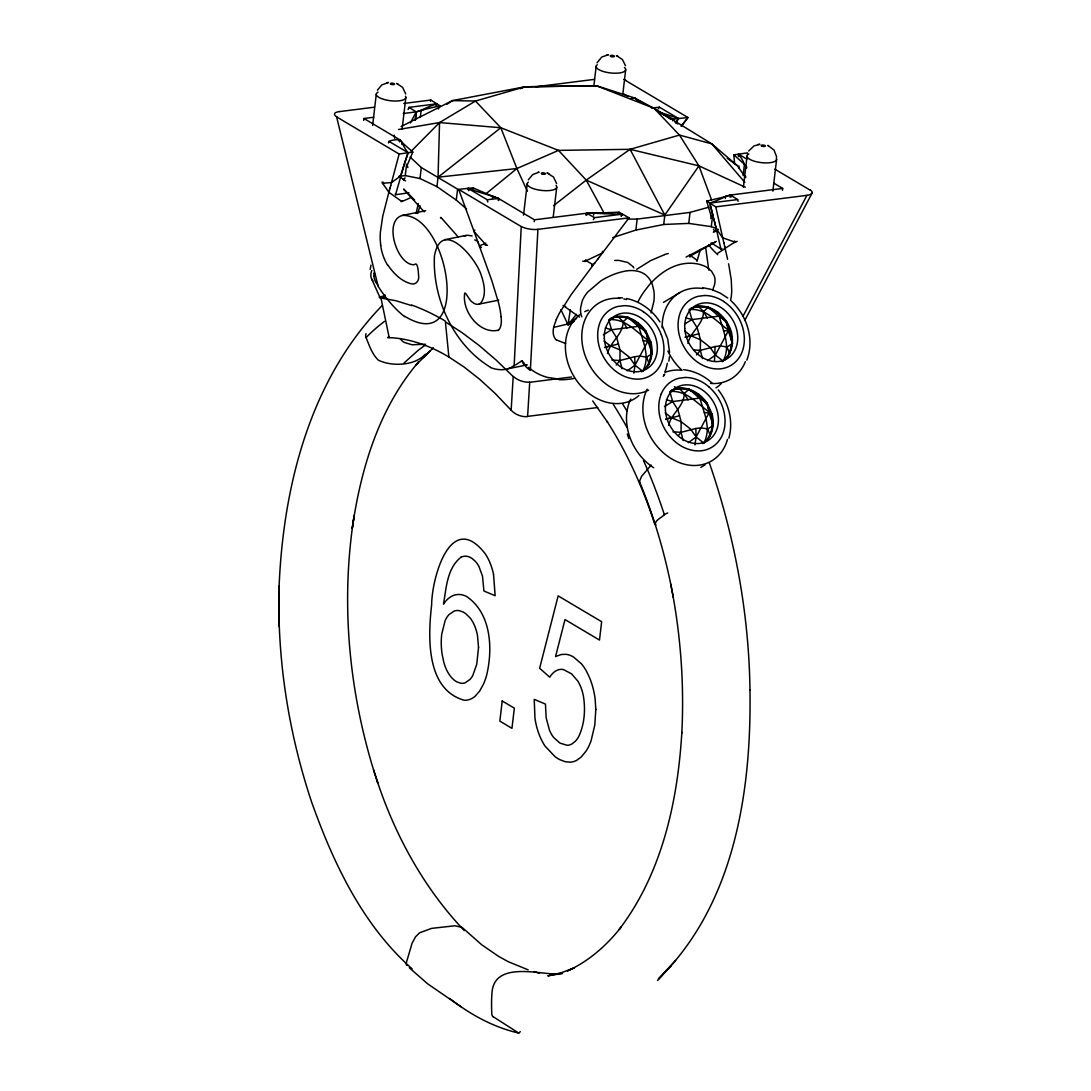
<?xml version="1.0" encoding="UTF-8"?>
<svg xmlns="http://www.w3.org/2000/svg" width="1091" height="1091" viewBox="0 0 1091 1091"><rect width="100%" height="100%" fill="white"/><g stroke="black" fill="none" stroke-linecap="round" stroke-linejoin="round"><path stroke-width="1.5" d="M622.075 368.758L619.947 360.521L620.029 349.897L616.81 338.046L611.574 329.741L608.669 319.731C626.711 317.972 637.594 333.846 650.986 342.301C653.454 352.488 651.777 364.803 642.694 371.267L635.003 365.185L629.575 357.357L620.029 349.897L610.237 345.847L604.141 341.06M683.184 440.559L681.057 432.322L681.139 421.699L677.92 409.834L672.683 401.543L669.779 391.533C687.821 389.773 698.704 405.647 712.096 414.089C714.687 424.576 712.709 437.573 702.849 443.628M702.468 358.598L700.354 350.347L700.436 339.737L697.217 327.873L691.98 319.581L689.076 309.571C707.104 307.812 718.001 323.686 731.393 332.128C733.984 342.615 732.006 355.611 722.147 361.666L724.806 359.703M584.762 261.431L585.853 259.74M749.953 690.098C751.563 791.889 734.379 904.657 658.378 979.022L675.602 960.489M279.091 586.644C283.265 485.809 310.076 379.845 382.218 305.48M278.819 600.118L279.091 585.99C276.964 659.073 288.474 732.416 311.521 801.749C333.273 863.022 362.717 925.345 412.18 968.876M745.617 177.642L737.325 165.655L711.837 143.889L654.123 108.364L634.471 97.917L596.436 85.739L524.866 86.803L475.471 101.04L439.55 122.574L438.05 177.206L436.945 186.643L456.297 200.103L466.621 208.981M747.417 154.186L747.458 152.89L733.807 154.84L734.707 164.482M717.592 253.357L725.133 248.393A89.339 58.082 -42.9 0 1 729.388 245.557L734.966 242.12L722.624 237.783L716.842 229.574L713.337 232.274M641.74 371.84C666.846 352.748 638.658 305.835 609.992 318.927A30.889 24.752 58.9 0 1 614.342 317.399M705.522 441.664L704.963 442.005C726.347 421.249 698.772 378.263 671.101 390.728M724.26 360.044C745.644 339.287 718.069 296.302 690.398 308.767C707.609 299.711 726.947 315.449 731.393 332.128L730.438 332.714M511.147 410.175L513.206 376.572L496.173 360.098L479.085 345.452L462.107 332.687L445.401 321.859L448.892 357.03L463.893 366.89L479.576 379.204L494.905 393.21L511.147 410.175A12.928 7.569 22.4 0 0 527.717 416.53M370.176 269.395L370.995 265.113M376.3 94.14L372.631 125.424M363.698 120.365L363.93 118.496L373.763 117.255M399.606 141.857L399.851 139.839L363.93 118.496M402.088 129.284L405.838 97.508M401.952 144.517C402.988 137.684 392.651 139.689 389.01 141.394L388.464 142.948M402.334 175.951L405.266 175.596L406.575 164.373M415.207 120.078L416.162 112.046L410.38 122.969M415.426 119.955L416.367 111.855L421.126 110.382A173.155 57.509 6.7 0 1 436.836 103.836L436.441 104.777M420.294 117.46L421.126 110.382M436.945 186.643L420.008 178.542L421.303 167.55L410.175 157.077M456.297 200.103L457.593 189.125L421.303 167.55M492.436 198.276L492.668 196.257A173.155 57.523 6.7 0 1 468.066 188.361L468.625 190.339M498.273 200.485L498.519 198.467A162.995 54.141 6.7 0 1 489.545 195.003L472.989 187.829L458.684 189.398L477.776 241.656M523.544 215.118L527.198 183.82M534.222 221.691L534.44 219.809L498.519 198.467L492.668 196.257M553.192 217.286L556.737 187.188M593.845 86.107L596.15 66.346M586.726 215.2L586.972 213.168L593.804 213.14A173.155 57.523 6.7 0 0 622.456 214.136L621.352 215.827M593.559 215.159L593.804 213.14M622.729 94.794L625.688 69.715M612.719 237.593L635.862 230.078L637.158 219.086L690.03 212.404L709.014 207.14M635.862 230.078L663.71 224.487L664.814 215.05L698.936 165.859L679.461 135.079L654.123 108.364L596.436 85.739L524.866 86.803L452.438 100.604L401.12 126.529M663.71 224.487L688.748 223.396L690.03 212.404M715.969 228.292L711.305 226.669L712.437 217.041M725.392 198.494L725.624 196.462L730.179 195.071L782.697 188.429L782.479 190.311M729.934 197.089L730.179 195.071M743.135 175.556L744.43 164.427A173.155 57.523 6.7 0 0 738.457 154.254M743.394 187.311L747.062 156.013M745.576 177.192L745.698 176.183M746.653 168.082L744.43 164.427M776.601 159.381L772.851 191.17M738.075 201.29L737.639 199.571L730.397 195.003A163.582 54.332 6.7 0 1 722.883 197.239L706.654 201.112L711.114 215.868L710.787 218.527M700.381 249.444L696.944 261.431M668.878 361.135L669.424 356.866M633.857 373.122L635.003 365.185L634.703 356.702L639.831 356.061L646.595 357.152L652.104 353.729L647.945 341.074L646.022 331.35C638.535 320.345 623.506 311.944 610.551 318.599M694.953 444.91L696.113 436.986L695.813 428.504L700.94 427.849L707.704 428.94L713.214 425.531L709.055 412.875L707.118 403.152C699.645 392.146 684.616 383.746 671.661 390.387M714.482 361.366L715.11 346.543L720.237 345.888L727.001 346.979L732.511 343.57L728.338 330.914L726.415 321.19L718.628 316.213L708.414 307.13L707.459 307.703M570.348 309.789L568.002 324.75L573.88 321.354M416.148 213.304L418.262 203.54M406.275 962.971L412.071 943.265L415.576 936.76L419.64 932.791L431.6 928.373L454.906 925.768L462.093 927.405L481.69 944.765L498.642 956.412L508.433 961.771L528.153 969.858M730.534 300.366L731.134 297.379A70.11 45.59 -42.9 0 0 731.734 290.833L731.27 279.76L728.911 265.495M728.87 438.159C733.547 421.549 728.829 403.275 718.273 389.882M408.893 192.807L395.542 194.73L404.72 162.845M407.843 167.496L407.202 165.15L412.821 152.072L399.156 154.036L390.673 185.743M417.73 213.495L419.994 205.654M389.023 191.675L382.736 216.223L380.377 232.192A70.11 32.512 67.9 0 0 380.2 238.806L380.677 245.148M389.46 190.107L390.033 188.007M389.187 191.061L389.528 189.848M389.01 191.702L389.228 190.911M642.694 371.267C651.395 355.011 641.14 338.455 637.949 322.581L636.994 323.154M717.401 312.981L718.355 312.408C721.533 328.296 731.802 344.851 723.101 361.094L715.41 355.025L709.982 347.183L700.436 339.737L690.644 335.673L684.534 330.9M698.104 394.942L699.058 394.369C702.249 410.257 712.505 426.813 703.804 443.055L696.113 436.986L690.685 429.158L681.139 421.699L671.347 417.635L665.237 412.862M389.896 188.525L390.714 185.565M402.511 178.733L400.247 177.069L401.174 174.001M401.352 173.401L403.629 166.173M403.847 165.505L404.27 164.182M404.938 162.177L408.116 152.74A173.155 57.523 6.7 0 1 402.252 142.526M404.475 163.568L407.884 153.422M746.817 360.18C754.74 339.669 747.049 315.599 731.243 301.007M651.041 312.912L653.85 301.471A60.032 39.031 -42.9 0 0 653.836 290.642L652.432 284.806A53.486 34.776 -42.9 0 0 650.754 281.069A49.845 32.403 -42.9 0 0 648.804 278.123C642.94 270.35 632.139 269.382 623.316 271.523A58.941 38.321 -42.9 0 0 610.196 275.9L605.573 278.15A52.463 34.107 -42.9 0 0 600.718 280.987L587.654 292.115A24.043 15.629 -42.9 0 0 582.103 301.28L580.576 308.207A31.039 20.184 -42.9 0 0 581.858 316.84M430.413 101.286L430.85 100.045L439.891 105.759L438.337 109.073M607.523 353.511C610.196 341.66 623.029 334.651 623.179 321.695L628.021 317.29L638.221 326.373L646.022 331.35L650.986 342.301L650.045 342.874M687.916 343.351C690.603 331.487 703.422 324.491 703.572 311.535L708.414 307.13M668.633 425.313C671.306 413.448 684.139 406.452 684.275 393.496L689.117 389.092L699.331 398.174L707.118 403.152L712.096 414.089L711.141 414.675M425.354 354.234C414.989 365.73 392.119 366.849 378.427 360.194C372.017 354.18 369.317 345.492 366.071 337.555A5.796 4.378 44.8 0 1 366.058 333.696M435.909 106.072L436.836 103.836L408.989 107.354L408.089 109.523M597.063 62.855L601.632 57.141L608.396 54.659L607.673 54.755M556.342 319.472L554.173 325.582A23.757 15.451 -42.9 0 0 556.655 340.406M712.559 290.411L714.605 284.533A24.043 15.629 -42.9 0 0 714.319 276.105L711.496 271.168L707.159 267.54A52.463 34.107 -42.9 0 0 703.681 265.754L700.095 264.527A58.941 38.321 -42.9 0 0 688.666 263.245C676.843 263.599 665.81 269.382 657.068 277.087A49.845 32.403 -42.9 0 0 653.141 280.769A53.486 34.776 -42.9 0 0 649.009 285.242L643.881 291.897A60.032 39.031 -42.9 0 0 638.29 301.225M486.45 245.052L485.263 244.098L485.754 243.061M377.404 90.198L381.782 84.934L388.532 82.452L387.21 82.657M528.303 179.865L532.694 174.601L538.736 172.228M399.142 141.203L399.838 139.839M599.014 257.503L629.057 217.832L618.992 212.186L597.718 213.059A163.445 54.291 6.7 0 1 586.631 213.181L585.703 214.927M743.107 316.035L806.931 195.344A12.083 4.119 5.9 0 0 810.327 190.025M745.003 319.977L811.99 193.284M402.756 179.074L403.943 179.783L405.006 177.806M474.844 229.996L474.012 231.497L485.263 244.098M650.986 342.301L647.931 341.047L635.003 365.185L627.23 370.872M731.393 332.128L728.338 330.887L715.41 355.025L707.636 360.698M712.096 414.089L709.041 412.848L696.113 436.986L688.339 442.66M685.871 120.242L681.179 126.351L687.944 117.514L673.638 119.096L672.642 120.787M618.992 212.186L617.765 214.286M664.051 375.113L664.678 374.077L663.273 376.368M748.685 151.035L753.963 145.935L759.868 144.271M621.147 216.141L622.456 214.136L594.609 217.654L593.327 219.591M675.67 122.806L678.561 118.551L659.441 107.191L658.35 108.827M676.297 121.892L678.561 118.551A173.155 57.523 6.7 0 0 658.828 112.073M686.553 119.342L687.944 117.514L625.375 80.339M593.749 264.363L571.329 294.393L559.738 312.572A70.11 45.59 -42.9 0 0 556.328 319.472M597.541 259.426L599.054 257.449M594.513 263.367L597.841 259.017M591.649 265.604L594.95 262.808M576.471 314.344L568.002 324.75L560.924 309.653M616.21 365.035L619.947 360.521L634.703 356.702M696.617 354.875L700.354 350.347L715.11 346.543M678.261 435.704L681.057 432.322L695.813 428.504M669.397 967.403L671.142 965.453L657.614 980.454M651.191 465.052L641.603 476.317L639.435 481.526A12.015 4.35 -22.6 0 0 639.953 482.413M411.252 151.172L439.55 122.574L500.824 127.756L558.497 150.381L630.08 149.317L698.936 165.859L745.289 187.216M404.106 362.935L417.744 350.716A326.686 184.215 82.8 0 1 424.958 345.383M422.885 357.834L430.127 350.975M449.683 998.415A388.451 218.964 82.8 0 0 518.743 1033.082L520.312 1031.663M433.413 347.77L416.23 364.694L418.521 362.007C378.863 408.389 360.766 469.062 352.243 528.48L354.193 515.47C340.597 600.691 348.534 688.857 373.954 771.16L373.64 770.191L377.718 782.683L373.64 770.191M576.553 318.517L566.215 324.422L553.723 327.355M485.85 193.884L516.902 168.532L558.497 150.381L586.235 180.11L604.305 213.454M718.26 229.615L714.878 231.128M446.792 104.327L452.438 100.604L475.471 101.04L500.824 127.756L438.05 177.206L516.902 168.532L527.376 191.211M553.601 205.654L586.235 180.11L630.08 149.317L679.461 135.079L711.837 143.889L744.853 182.374M667.76 512.975A5.796 1.541 -18 0 0 664.364 514.72C662.032 517.379 653.073 521.293 655.868 525.166M383.473 182.279L382.505 183.029L383.555 183.915M714.7 231.237L713.459 229.287M399.497 175.869L399.715 176.66L391.574 182.511L382.546 183.302L386.132 188.279A89.517 41.499 67.9 0 1 388.846 192.289L401.311 201.153L402.565 200.812M636.68 269.327L650.85 260.504L664.555 254.667M574.889 319.895L568.002 324.75L573.852 321.3M387.564 337.487L388.955 337.133M515.552 364.967L521.866 360.835L524.212 363.248M497.878 330.259C479.972 334.31 462.243 311.944 464.589 294.202C464.411 289.006 469.785 301.607 472.553 302.262C474.708 304.348 478.594 305.466 480.858 302.916C486.6 295.17 484.254 284.246 481.417 275.832C476.753 258.717 441.705 216.754 434.436 255.908C432.268 298.348 453.542 345.001 490.405 367.217M514.134 365.908L521.253 226.573L458.684 189.398M461.029 557.201C447.037 568.111 446.274 588.063 443.505 604.155C447.01 598.591 453.024 593.804 459.966 594.527A46.763 26.361 82.8 0 1 466.362 596.354C491.305 612.978 493.077 648.831 486.559 675.506A60.714 34.23 82.8 0 1 483.518 684.03L479.59 691.176L475.062 696.303A45.263 25.516 82.8 0 1 469.948 699.345A46.64 26.293 82.8 0 1 464.398 700.299C425.708 689.498 427.999 636.653 431.641 604.809C431.831 577.562 450.869 509.347 485.222 553.778A40.64 22.911 82.8 0 1 493.527 574.371M464.316 236.174L467.507 235.22L472.13 235.942M734.338 242.529L735.225 241.97L734.529 240.947M603.364 334.76L611.574 329.741L638.221 326.373M685.134 323.754L691.98 319.581L718.628 316.213M664.474 406.548L672.683 401.543L699.331 398.174M616.783 316.867L617.738 316.295L623.179 321.695L626.93 328.105M627.066 317.863L628.021 317.29M663.451 302.425L679.829 292.552M645.067 331.923L646.022 331.35M697.19 306.707L698.145 306.135L703.572 311.535L707.323 317.945M651.15 354.302L652.104 353.729M648.231 364.476L649.186 363.903L646.595 357.152M725.46 321.763L726.415 321.19M731.556 344.142L732.511 343.57M728.638 354.302L729.593 353.729L727.001 346.979M677.893 388.669L678.847 388.096L684.275 393.496L688.039 399.906M688.176 389.664L689.117 389.092M706.177 403.725L707.118 403.152M712.259 426.104L713.214 425.531M709.341 436.264L710.296 435.691L707.704 428.94M700.845 467.384L704.936 464.916M721.942 248.434L720.906 249.034L711.127 242.829M716.842 229.574L717.728 229.069M689.635 256.44L714.85 242.284M686.034 257.094L716.296 241.397M585.84 260.858L602.491 252.976L602.423 251.312M520.243 88.726L524.866 86.803M484.486 243.866L481.567 244.984A89.517 41.499 67.9 0 0 479.413 246.102L481.486 247.493M610.237 345.82L604.591 347.47L618.42 343.965M690.63 335.646L684.998 337.296L698.826 333.805M665.701 419.258L679.529 415.766M665.701 419.271L671.347 417.635M423.69 109.659L439.891 105.759M712.028 215.663L711.114 215.868M387.564 264.704C393.401 273.159 401.283 281.533 411.634 283.878C415.78 284.874 418.944 280.919 418.726 277.046C418.344 274.1 418.317 260.626 414.239 264.704C397.397 265.918 382.764 220.655 402.415 215.418L425.695 210.713M445.087 239.638L466.293 235.356M479.167 304.075L498.71 300.134M507.615 368.84L526.898 364.953M631.28 98.545L634.471 97.917L644.426 104.136M398.501 129.502L439.55 122.574M402.415 215.418C448.933 213.413 472.88 357.548 404.693 316.281M607.06 54.85L607.864 54.741M538.108 172.323L538.913 172.201M757.972 144.53L759.295 144.326M562.397 973.431L547.818 975.872L561.32 972.736L574.507 967.799L567.388 970.963C588.745 961.321 606.719 945.392 621.134 927.105L619.156 929.532C662.019 873.373 677.702 801.476 681.861 732.225L681.807 733.057C684.371 683.184 680.552 633.012 670.733 584.053L673.229 597.104L673.079 596.368M339.696 111.568L373.872 107.259M403.779 103.468L430.85 100.045M536.076 86.748L594.472 79.357M403.261 113.519L416.367 111.855M534.44 219.809L586.972 213.168M713.719 218.623L709.791 203.09L737.639 199.571M629.057 217.832L537.918 229.355L530.431 368.922L528.521 367.312M706.654 201.112L715.778 206.867L806.931 195.344M714.291 231.565L716.037 231.347M571.534 376.995L529.708 382.286L527.608 416.38L597.745 407.516M425.49 344.251L412.003 344.77L404.243 342.41A12.015 9.505 54.9 0 1 401.42 340.106L400.165 338.633M651.641 108.05L659.441 107.191M468.721 190.693L468.066 188.361L487.186 199.721L498.532 198.48L498.832 200.43M562.547 973.363L550.341 974.522L558.292 974.113C539.636 974.44 496.037 961.43 492.164 990.846C491.4 998.47 491.468 1006.147 491.782 1013.784A3.955 3.205 -77 0 0 493.187 1016.771M704.431 295.511L698.24 296.288A38.826 31.121 58.9 0 0 682.611 307.88A37.189 29.812 58.9 0 0 680.457 312.162A39.235 31.448 58.9 0 0 678.752 332.646A37.026 29.675 58.9 0 0 680.689 339.792A39.221 31.434 58.9 0 0 693.058 358.489A37.026 29.675 58.9 0 0 698.813 363.003A39.208 31.421 58.9 0 0 718.001 368.963A37.08 29.716 58.9 0 0 724.192 368.185A39.208 31.421 58.9 0 0 738.962 357.916A37.026 29.675 58.9 0 0 741.975 352.325A39.221 31.434 58.9 0 0 743.667 331.828A37.026 29.675 58.9 0 0 741.744 324.682A39.126 31.353 58.9 0 0 727.997 304.757A37.189 29.812 58.9 0 0 723.619 301.471M685.134 377.472L678.943 378.25A38.826 31.121 58.9 0 0 663.314 389.842A37.189 29.812 58.9 0 0 661.16 394.124M627.257 219.141L637.158 219.086M448.892 357.03C430.522 345.888 408.798 337.992 387.605 337.583M618.392 297.693L622.497 297.87M723.606 330.668L728.338 330.9M643.213 340.842L647.931 341.06M704.309 412.63L709.041 412.862M693.862 349.966L700.354 350.347M611.833 360.03L619.947 360.521M672.942 431.831L681.057 432.322M559.288 379.177L548.35 377.541M688.748 223.396L711.305 226.669M702.904 287.71L711.223 289.415M683.607 369.672C694.162 370.899 704.186 375.74 711.959 382.968M565.724 343.57L556.956 340.119M405.266 175.596L420.008 178.542M534.154 971.535L539.445 973.363M525.166 364.994L525.589 365.076A168.259 22.966 -80.8 0 0 526.885 365.062M626.657 298.511C640.376 301.361 652.336 310.28 659.932 321.94M685.707 317.808L691.98 319.581M605.314 327.982L611.574 329.741M666.41 399.783L672.683 401.543M565.588 306.516L563.447 305.644M546.973 172.883L553.505 177.042L556.642 183.643M411.757 305.63L395.951 300.748L380.964 297.993L389.214 337.719M712.205 289.756L720.196 293.111L727.752 298.007M405.729 93.976L402.593 87.362L396.592 83.393M617.711 56.105L616.456 55.6L622.456 59.569L625.498 65.692M768.023 145.539L774.092 150.149L776.656 156.995M767.859 145.471L768.61 145.771M397.097 83.598L397.847 83.898M547.505 173.06L548.759 173.564M660.914 113.491L661.855 113.887M662.796 114.296L664.364 114.964M664.992 115.237L673.638 119.096M586.235 180.11L664.814 215.05L630.08 149.317M586.494 260.899L590.381 263.136A89.339 58.082 -42.9 0 1 593.218 265.072M586.631 213.181L594.609 217.654M774.842 169.16L810.027 190.066M746.871 159.136L738.498 154.172L738.58 156.586M623.411 93.771L627.898 96.444M773.724 183.083L782.697 188.429M389.01 141.394L408.116 152.74M399.156 154.036L336.587 116.86L377.895 285.406L376.245 282.474M399.061 176.347L400.247 177.069M408.989 107.354L416.216 111.923A164.646 54.686 6.7 0 1 423.703 109.673M493.214 1016.73L518.743 1033.082M654.123 108.364L670.815 119.369M674.988 122.124L677.77 123.951M460.934 1006.72L427.672 983.837L409.234 967.717M689.935 255.144L696.713 259.999M405.525 180.915L403.902 179.742M563.174 305.48L579.457 317.14M403.943 179.783L402.92 179.033M727.22 158.277L737.325 165.655M403.711 179.606L402.606 178.801M530.308 368.826L530.376 368.881A98.435 63.974 -42.8 0 0 548.296 377.622M634.471 97.917L638.371 101.108M733.807 154.84L742.998 162.968A163.214 54.209 6.7 0 1 746.79 167.087M412.821 152.072L403.165 143.494A159.654 53.036 6.7 0 1 399.838 139.839M374.049 276.078L374.022 273.091M407.202 165.15L406.425 164.468M440.955 217.45L458.152 236.911M403.779 189.207L414.635 200.035M403.711 189.261L424.222 211.845M374.718 274.264L373.995 273.296M592.699 400.929L607.564 422.19L607.019 421.344C627.543 453.351 643.076 488.373 654.886 524.457M633.066 266.681L627.72 262.44L619.047 260.435A43.913 20.279 -19.1 0 0 614.642 260.449M523.107 363.371L521.866 360.835M633.353 267.09L633.844 267.936M662.387 325.991L667.733 339.015L669.588 352.475M371.717 279.119L380.432 298.47M639.721 482.154C653.427 515.293 663.751 549.796 670.897 584.94M500.824 127.756L516.902 168.532M464.248 930.582C424.385 888.579 395.651 836.511 377.363 781.579M366.03 337.446L366.071 337.555A358.939 202.394 82.8 0 1 384.509 321.368M698.936 165.859L711.482 199.667M477.722 241.534L478.649 244.043M478.404 243.361L491.809 280.605L498.437 302.343A70.11 32.512 67.9 0 1 500.196 310.117L501.137 316.731M731.106 197.089L730.397 195.003M709.355 462.857C734.543 535.967 749.012 612.937 749.967 690.33M627.325 434.027L628.757 438.527M395.542 194.73L395.324 193.925M487.827 201.985L487.186 199.721M710.241 204.863L712.818 215.022M713.65 218.295L714.264 220.805M714.06 219.932L714.81 222.959M714.469 221.555L715.178 224.405M714.878 223.191L715.532 225.837M715.287 224.828L716.242 228.701M715.696 226.492L716.514 229.846M716.419 229.41L720.906 249.034M723.878 243.088L715.778 206.867M723.756 242.57L727.165 257.326M724.574 246.034L724.779 246.907M384.891 296.234L385.205 297.557M727.356 258.199L727.602 259.29M473.508 190.216L472.989 187.829M728.57 263.817L728.706 264.499M705.672 247.657L708.795 270.104M493.541 574.398L495.15 595.713L483.927 591.008L482.508 576.212L479.004 566.597A25.475 14.36 82.8 0 0 475.144 561.129L472.103 558.51A33.03 18.615 82.8 0 0 469.962 557.283A29.784 16.788 82.8 0 0 461.029 557.187M394.233 135.134L394.669 138.325M738.539 155.195L738.566 156.204M278.819 599.532L279.269 626.902M738.866 165.914L738.921 168.191M738.893 167.359L738.921 168.369M613.319 404.434A358.939 202.381 82.8 0 1 626.916 427.345M643.445 460.457A358.939 202.381 82.8 0 1 664.351 514.72M622.429 403.615A364.653 205.613 82.8 0 1 627.08 411.28M727.479 439.387A50.186 40.231 58.9 0 1 670.76 458.329A50.186 40.231 58.9 0 1 647.113 389.201M665.21 372.29A50.186 40.231 58.9 0 1 682.066 370.299A50.186 40.231 58.9 0 1 667.856 351.016M745.344 361.694A50.186 40.231 58.9 0 1 710.486 383.418M662.182 327.764A50.186 40.231 58.9 0 1 702.822 288.529M648.6 390.169A50.186 40.231 58.9 0 1 584.421 353.443A50.186 40.231 58.9 0 1 619.674 298.375M623.793 298.934A50.186 40.231 58.9 0 1 626.616 299.561M667.31 363.33A50.186 40.231 58.9 0 1 664.951 371.854M690.317 308.835A30.889 24.752 58.9 0 1 714.714 311.344M719.569 315.149A30.889 24.752 58.9 0 1 723.756 319.772M727.07 324.927A30.889 24.752 58.9 0 1 729.415 330.218M730.847 335.469A30.889 24.752 58.9 0 1 731.447 340.992M731.052 346.597A30.889 24.752 58.9 0 1 729.579 351.957M727.042 356.689A30.889 24.752 58.9 0 1 723.606 360.507M677.197 388.26A50.186 40.231 58.9 0 1 674.388 386.678M721.26 383.568A50.186 40.231 58.9 0 1 716.037 387.891M704.568 295.511A38.826 31.121 58.9 0 1 723.756 301.471M671.033 390.796A30.889 24.752 58.9 0 1 695.417 393.305M700.272 397.11A30.889 24.752 58.9 0 1 704.459 401.733M707.773 406.888A30.889 24.752 58.9 0 1 710.118 412.18M711.55 417.43A30.889 24.752 58.9 0 1 704.309 442.469M653.7 467.766A50.186 40.231 58.9 0 1 630.734 399.074M685.271 377.472A38.826 31.121 58.9 0 1 704.459 383.432A37.189 29.812 58.9 0 1 708.7 386.705M659.455 414.607A39.235 31.448 58.9 0 1 661.173 394.137M659.455 414.607A37.026 29.675 58.9 0 0 661.391 421.753A39.221 31.434 58.9 0 0 673.761 440.45A37.026 29.675 58.9 0 0 679.516 444.964A39.208 31.421 58.9 0 0 698.704 450.924A37.08 29.716 58.9 0 0 704.895 450.147A39.208 31.421 58.9 0 0 719.665 439.878A37.026 29.675 58.9 0 0 722.692 434.286A39.221 31.434 58.9 0 0 724.383 413.789A37.026 29.675 58.9 0 0 722.447 406.643A39.126 31.353 58.9 0 0 708.7 386.719M618.883 316.826A30.889 24.752 58.9 0 1 634.307 321.504M639.162 325.309A30.889 24.752 58.9 0 1 643.363 329.946M646.663 335.087A30.889 24.752 58.9 0 1 649.022 340.392M650.441 345.629A30.889 24.752 58.9 0 1 643.199 370.667M638.862 395.624A50.186 40.231 58.9 0 1 576.894 380.923A50.186 40.231 58.9 0 1 580.262 314.413M584.776 311.658A50.186 40.231 58.9 0 1 588.335 310.144M643.349 311.644A38.826 31.121 58.9 0 0 624.175 305.671L617.833 306.462A38.826 31.121 58.9 0 0 602.205 318.054A37.189 29.812 58.9 0 0 600.05 322.322A39.235 31.448 58.9 0 0 598.359 342.819A37.026 29.675 58.9 0 0 600.282 349.952A39.221 31.434 58.9 0 0 612.665 368.663A37.026 29.675 58.9 0 0 618.406 373.163A39.208 31.421 58.9 0 0 637.594 379.123A37.08 29.716 58.9 0 0 643.799 378.359A39.208 31.421 58.9 0 0 658.569 368.076A37.026 29.675 58.9 0 0 661.582 362.485A39.221 31.434 58.9 0 0 663.273 341.988A37.026 29.675 58.9 0 0 661.337 334.842M661.323 334.855A39.126 31.353 58.9 0 0 647.59 314.917A37.189 29.812 58.9 0 0 643.226 311.644M383.868 297.298A50.186 19.829 -24.3 0 1 384.987 294.911M372.904 280.837A50.186 19.829 -24.3 0 1 371.799 270.527M406.929 965.508A3.955 2.659 -45.3 0 1 406.316 962.971M585.949 261.417A196.257 73.588 6.2 0 1 582.73 261.199M487.5 245.352A196.257 73.588 6.2 0 1 484.595 244.561M725.624 196.462A173.155 57.523 6.7 0 1 709.791 203.09M737.134 241.343A196.257 66.21 9.5 0 1 735.784 242.147M717.701 254.708A50.554 16.488 57.4 0 1 708.645 245.039M690.071 256.276A46.927 12.301 -25.1 0 1 690.071 257.04M689.567 254.789A52.682 13.924 -21.9 0 1 690.276 256.194M664.651 254.517A43.913 14.988 -30.2 0 1 668.251 253.535M623.834 79.357A12.083 4.119 6 0 1 625.675 80.311M501.069 316.69A23.757 11.019 67.9 0 1 498.055 330.628M537.945 229.383A12.083 3.914 7.4 0 1 521.457 226.546M513.629 365.853A94.972 44.008 68.1 0 1 490.473 367.544M530.281 370.449A30.889 6.219 52.4 0 1 525.562 366.399M525.276 364.421A138.462 19.106 -78.1 0 1 523.489 364.653M574.766 378.277A79.425 51.918 -43.3 0 1 559.069 379.682M474.735 239.87A46.108 12.342 41.4 0 1 476.59 240.838M382.3 183.029A196.257 64.028 3.9 0 1 382.095 181.965M411.116 197.362A51.086 25.707 -33.4 0 1 401.215 201.699M387.455 264.908A23.757 11.019 67.9 0 1 380.745 245.189M336.805 116.832A12.083 3.914 7.4 0 1 339.656 111.555M404.706 316.731A94.972 44.185 68 0 1 377.731 285.719M375.877 282.596A30.889 27.725 11.6 0 1 373.79 276.105M440.437 217.518A43.913 7.078 51.5 0 1 441.432 218.418M529.558 382.109A12.833 6.614 19.9 0 1 513.452 376.531M411.648 305.03A405.757 188.47 68 0 1 445.319 321.068M382.586 297.829A12.819 1.091 -1.6 0 1 384.25 296.179M405.47 96.226A14.865 4.937 6.7 0 1 389.092 100.549A14.865 4.937 6.7 0 1 378.045 92.121M555.987 185.388A14.865 4.937 6.7 0 1 541.477 190.407A14.865 4.937 6.7 0 1 528.303 182.183M776.233 158.1A14.865 4.937 6.7 0 1 759.854 162.423A14.865 4.937 6.7 0 1 748.808 153.995M624.42 67.424A14.865 4.937 6.7 0 1 611.137 73.015A14.865 4.937 6.7 0 1 597.254 64.71M595.822 709.382L594.772 725.188L591.063 740.857A57.332 32.321 82.8 0 1 585.922 751.304L581.039 757.168L576.648 760.359A47.186 26.593 82.8 0 1 570.348 762.173L565.274 761.723L559.915 759.691A71.801 40.476 82.8 0 1 555.101 756.718L545.064 746.121A45.713 25.775 82.8 0 1 539.459 735.266A47.69 26.88 82.8 0 1 537.972 731.161A45.413 25.598 82.8 0 1 534.958 718.219L534.222 699.372L545.445 704.077L546.155 717.769L549.469 730.179A28.107 15.847 82.8 0 0 553.642 737.461L559.942 743.107L567.115 745.289A30.698 17.306 82.8 0 0 571.793 744.035L575.257 741.335A35.144 19.815 82.8 0 0 578.966 736.057C584.653 723.592 585.594 709.164 583.344 695.744A30.971 17.456 82.8 0 0 581.108 687.848A29.266 16.501 82.8 0 0 577.835 681.084L571.602 673.87L563.515 669.601A30.643 17.279 82.8 0 0 557.842 669.969A35.703 20.129 82.8 0 0 549.755 677.197L539.636 668.265L558.156 595.877L601.646 621.72L599.491 640.062L565.002 619.565L555.564 656.55L561.21 654.518L565.67 654.3A46.49 26.211 82.8 0 1 573.389 656.918L581.339 663.723A44.54 25.107 82.8 0 1 586.835 671.906L589.645 677.906A53.35 30.071 82.8 0 1 592.072 684.698L592.754 687.057A48.468 27.316 82.8 0 1 595.154 699.208L595.822 709.382M478.54 647.372L476.74 664.296L472.717 675.656A31.844 17.947 82.8 0 1 469.907 679.502L465.121 682.816A27.234 15.356 82.8 0 1 460.852 683.239L457.252 682.052A31.666 17.851 82.8 0 1 447.31 671.347A30.793 17.361 82.8 0 1 443.805 662.278L442.073 653.932A45.508 25.652 82.8 0 1 441.732 634.144L445.155 620.52A31.284 17.633 82.8 0 1 449.083 614.519L454.006 611.137A30.371 17.115 82.8 0 1 459.284 610.66L463.007 611.969A39.59 22.311 82.8 0 1 465.898 613.81L470.194 618.052A28.202 15.901 82.8 0 1 474.285 624.993L474.844 626.343A30.984 17.47 82.8 0 1 476.358 630.721A30.139 16.992 82.8 0 1 477.476 635.412L478.54 647.372M502.215 700.967L499.855 721.137L511.965 728.338L514.338 708.154L502.215 700.967M684.739 328.268A30.889 24.752 58.9 0 0 725.815 359.43A30.889 24.752 58.9 0 0 723.101 309.012A30.889 24.752 58.9 0 0 684.739 328.268M665.442 410.23A30.889 24.752 58.9 0 0 706.518 441.391A30.889 24.752 58.9 0 0 703.804 390.987A30.889 24.752 58.9 0 0 665.442 410.23M604.332 338.428A30.889 24.752 58.9 0 0 645.408 369.604A30.889 24.752 58.9 0 0 642.694 319.186A30.889 24.752 58.9 0 0 604.332 338.428M391.26 84.348A2.127 0.709 6.7 0 0 394.574 84.171A2.127 0.709 6.7 0 0 391.574 83.161A2.127 0.709 6.7 0 0 391.26 84.348M542.172 174.014A2.127 0.709 6.7 0 0 545.486 173.851A2.127 0.709 6.7 0 0 542.486 172.828A2.127 0.709 6.7 0 0 542.172 174.014M762.023 146.221A2.127 0.709 6.7 0 0 765.337 146.044A2.127 0.709 6.7 0 0 762.336 145.035A2.127 0.709 6.7 0 0 762.023 146.221M611.11 56.555A2.127 0.709 6.7 0 0 614.424 56.377A2.127 0.709 6.7 0 0 611.424 55.355A2.127 0.709 6.7 0 0 611.11 56.555"/></g></svg>
